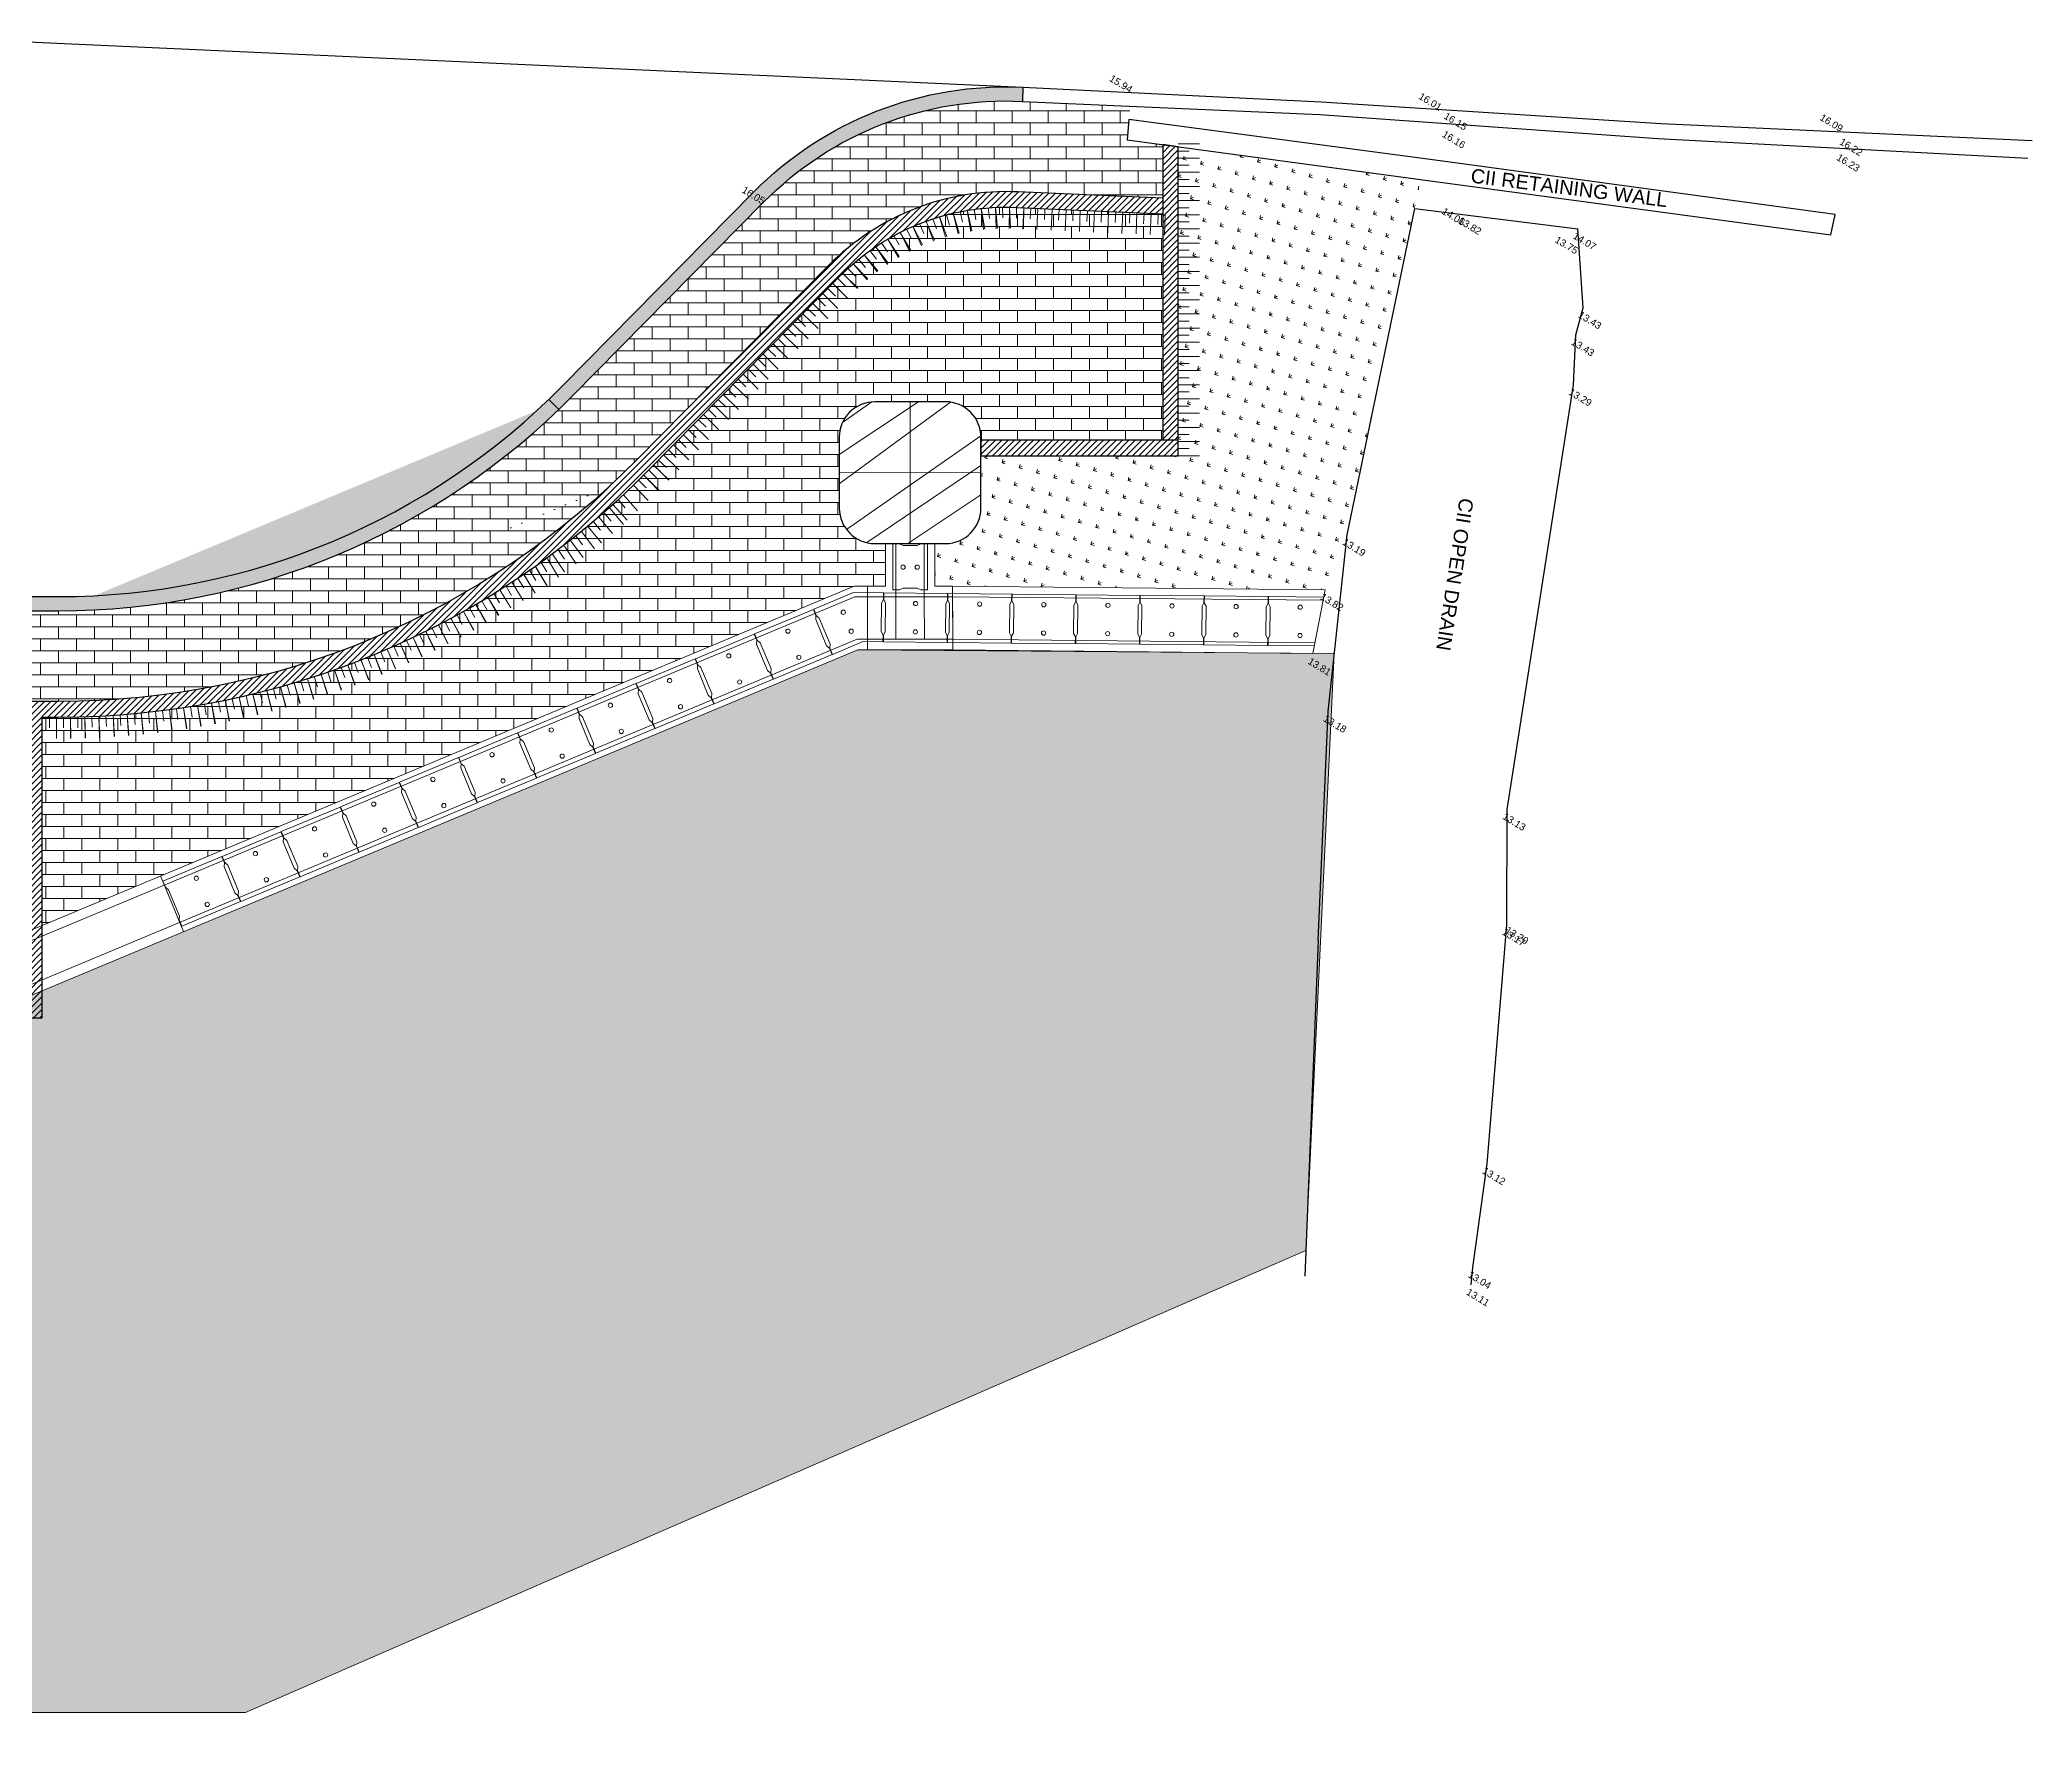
# Model space of a CAD drawing. Header units: millimetres. Extents: x -125260 to 100587, y -21016 to 10224.
# Drawn here: x 72466 to 100587, y -17776 to 6110 of the extents above; entities that cross this region are included whole.
import ezdxf

# ---------------------------------------------------------------- set-up
doc = ezdxf.new("R2010")
doc.units = ezdxf.units.MM
doc.header["$LTSCALE"] = 100
doc.header["$MEASUREMENT"] = 0
doc.linetypes.add('CENTER', pattern=[2, 1.25, -0.25, 0.25, -0.25])
doc.layers.get('Defpoints').update_dxf_attribs({"color": 6})
for name, color, linetype, lineweight in [('1', 1, 'Continuous', 18), ('2', 2, 'Continuous', 18), ('8', 251, 'Continuous', 0), ('AXIS', 10, 'CENTER', 5), ('CON-VIEW', 90, 'Continuous', 30), ('DIM', 35, 'Continuous', 9), ('HATCH', 8, 'Continuous', 9), ('trench cover', 74, 'Continuous', 0)]:
    doc.layers.add(name, color=color, linetype=linetype, lineweight=lineweight)
for name, color, linetype in [('4', 4, 'Continuous'), ('7', 7, 'Continuous'), ('Drainage', 7, 'Continuous')]:
    doc.layers.add(name, color=color, linetype=linetype)
doc.styles.add('Metro-Text', font='arial.ttf')
doc.styles.get("Standard").update_dxf_attribs({"font": 'arial.ttf'})
doc.dimstyles.new('Zoom_1_200', dxfattribs={"dimscale": 0.2, "dimtxt": 1.6, "dimasz": 1, "dimexe": 0.5, "dimexo": 1, "dimgap": 0.5, "dimtad": 3, "dimdec": 0, "dimlfac": 1000, "dimdsep": 46, "dimtxsty": 'Metro-Text', "dimcen": 0, "dimclrd": 8, "dimclre": 8, "dimclrt": 7, "dimadec": 0, "dimazin": 0, "dimtfac": 1, "dimtdec": 0, "dimtix": 1, "dimtmove": 1, "dimatfit": 3, "dimfxl": 1, "dimtfill": 1, "dimtfillclr": 11, "dimtolj": 1, "dimlwd": -1, "dimlwe": -1, "dimarcsym": 2})

# ---------------------------------------------------------------- blocks, each defined once
blk = doc.blocks.new('VD-15')
at = {"layer": 'HATCH', "ltscale": 0.5}
h = blk.add_hatch(dxfattribs=at)
h.set_pattern_fill('ANSI31', color=256, scale=0.1, angle=349.8311386906603, style=0)
h.set_pattern_definition([(34.83113869066037, (-605324.2970701968, -1193201.904166742), (-0.181343222383151, 0.2606163573064727), [])])
edge = h.paths.add_edge_path()
edge.add_line((-0.4998354932758957, -1.000013246200979), (0.5001645067241043, -1.000013246200979))
edge.add_arc((0.5001645069569349, -0.5000132462009788), 0.5, 270, 360)
edge.add_line((1.000164506956935, -0.5000132459681481), (1.000164506956935, 0.4999867540318519))
edge.add_arc((0.5001645069569349, 0.4999867540318519), 0.5, 0, 90)
edge.add_line((0.5001645069569349, 0.9999867540318519), (-0.4998354930430651, 0.9999867540318519))
edge.add_arc((-0.4998354932758957, 0.4999867539154366), 0.5, 90, 180)
edge.add_line((-0.9998354932758957, 0.4999867540318519), (-0.9998354932758957, -0.5000132459681481))
edge.add_arc((-0.4998354930430651, -0.5000132459681481), 0.5, 180, 270)
at = {"layer": 'AXIS', "ltscale": 2}
for p, q in [((1.565390266478062e-05, 0.9999867539736269), (1.565390266478062e-05, -1.000013246084598)), ((-0.9998354931594835, 2.102457654403955e-06), (1.000164506956935, -2.103033072298323e-06))]:
    blk.add_line(p, q, dxfattribs=at)
at = {"layer": 'CON-VIEW', "flags": 128}
blk.add_lwpolyline([(-0.4998354932758957, -1.000013246200979), (0.5001645069569349, -1.000013245968148, 0.4142135623730833), (1.000164506956935, -0.5000132459681481), (1.000164506956935, 0.4999867540318519, 0.4142135623730953), (0.5001645069569349, 0.9999867540318519), (-0.4998354932758957, 0.9999867539154366, 0.4142135623731064), (-0.9998354932758957, 0.4999867540318519), (-0.9998354930430651, -0.5000132459681481, 0.414213562373095)], format="xyb", close=True, dxfattribs=at)
blk = doc.blocks.new('*U24')
at = {"layer": '1', "flags": 128}
for points in [[(0, 0), (1.192092895507812e-06, -299.9999995231628)], [(100.0002810955048, 0.01450943946838379), (100.0002818107605, -152.9854900836945)], [(199.9999997615814, 0.008687376976013184), (200.0000007152557, -299.9913136959076)]]:
    blk.add_lwpolyline(points, dxfattribs=at)
blk = doc.blocks.new('*U22')
at = {"layer": '8'}
blk.add_lwpolyline([(0.02499999990686774, 0.3450953722931445), (0.02499999990686774, 0.2500953725539148), (0, 0.2000953723909333), (4.656612873077393e-10, -0.1999046159908175), (0.02500000013969839, -0.2499046159209684), (0.02500000037252903, -0.3449046158930287), (-0.8749999997671694, -0.3449046157766134), (-0.875, -0.2499046159209684), (-0.849999999627471, -0.1999046159908175), (-0.8500000000931323, 0.2000953725073487), (-0.875, 0.2500953725539148), (-0.8750000004656613, 0.3450953728752211)], close=True, dxfattribs=at)
for centre in [(-0.4250000000465661, 0.2000953727089899), (-0.4249999995809048, -0.199904615672761, 0.001919901624205502)]:
    blk.add_circle(centre, 0.02999999999999999, dxfattribs=at)
blk = doc.blocks.new('*U60')
blk.add_blockref('*U24', (-3.576278683395305e-07, -1.430511474687578e-06))
blk = doc.blocks.new('*U61')
at = {"rotation": 89.99999998747099}
for p in [(88535.00758882813, 4440.753544330597), (88535.00758878439, 4240.753544330597), (88535.00758874066, 4040.753544330597), (88535.00758869691, 3840.753544330597), (88535.00758865318, 3640.753544330597), (88535.00758860946, 3440.753544330597), (88535.00758856571, 3240.753544330597), (88535.00758852198, 3040.753544330597), (88535.00758847824, 2840.753544330597), (88535.00758843451, 2640.753544330597), (88535.00758839078, 2440.753544330597), (88535.00758834704, 2240.753544330597), (88535.00758830331, 2040.753544330597), (88535.00758825957, 1840.753544330597), (88535.00758821584, 1640.753544330597), (88535.0075881721, 1440.753544330597), (88535.00758812837, 1240.753544330597), (88535.00758808464, 1040.753544330597), (88535.0075880409, 840.7535443305969), (88535.00758799717, 640.7535443305969), (88535.00758795343, 440.7535443305969), (88535.0075879097, 240.7535443305969)]:
    blk.add_blockref('*U60', p, dxfattribs=at)
blk = doc.blocks.new('*D115')
at = {"layer": '4', "color": 8, "transparency": 16777216}
for p, q in [((79749.95934932053, 1131.597984881475), (79650.32485948011, 1033.314766613337)), ((79650.53650380872, 1033.242609297922), (79790.70813535515, 891.1437927825318)), ((79890.41188594038, 989.2144011985365), (79790.77739609996, 890.9311829303915))]:
    blk.add_line(p, q, dxfattribs=at)
for points in [[(79650.56023440602, 1033.266018054041), (79650.51277321143, 1033.219200541796), (79650.39605127201, 1033.3849928817)], [(79790.73186595245, 891.1672015386503), (79790.68440475786, 891.1203840264061), (79790.84858789186, 891.0014091987541)]]:
    blk.add_solid(points, dxfattribs=at)
at = {"layer": 'Defpoints', "color": 0, "transparency": 16777216}
for p in [(79750.1017329043, 1131.738437418186), (79890.55426952416, 989.3548537352472)]:
    blk.add_point(p, dxfattribs=at)
at = {"layer": '4', "color": 7, "transparency": 16777216, "insert": (79720.80982691265, 962.3781653426704), "char_height": 0.3200000000000001, "attachment_point": 5, "rotation": 314.6088224956918, "style": 'Metro-Text', "bg_fill": 3, "box_fill_scale": 1.25, "bg_fill_color": 256, "bg_fill_true_color": 13158600, "bg_fill_transparency": 0}
blk.add_mtext('\\A1;200000', dxfattribs=at)
at = {"layer": 'Defpoints', "color": 0, "transparency": 16777216}
blk.add_point((79790.84858789186, 891.0014091987541), dxfattribs=at)

msp = doc.modelspace()

# ---------------------------------------------------------------- hatches: boundary and pattern name
at = {"layer": '8'}
h = msp.add_hatch(dxfattribs=at)
h.set_pattern_fill('ACAD_ISO07W100', color=256, scale=19.99999999999999, angle=-61.06127451514627)
h.set_pattern_definition([(330.0960819394024, (8333.51334516643, -12494.72578787251), (49.85470196386791, 86.68626587928391), [9.999999999999922, -59.99999999999956])])
edge = h.paths.add_edge_path()
edge.add_arc((86099.03579635537, 447.6100535543519), 4800.000001829889, 87.20799686931151, 135.3997628451636)
edge.add_line((82681.32472472553, 3817.958855787001), (79990.11091771888, 1088.926419412535))
edge.add_arc((72727.47489339017, 8250.91762198211), 10200.00000104042, 269.9999996578779, 315.3997628344958, ccw=False)
edge.add_line((72727.47483261823, -1949.082377874933), (71500.02115640751, -1949.082365413447))
edge.add_line((71500.02115638214, -1949.082365500391), (71500.0298050186, -7693.416715369345))
edge.add_line((71500.02980491795, -7693.416715467407), (68200.3487458174, -7693.464118720125))
edge.add_line((68200.34874570477, -7693.464120341116), (68199.69349501477, -7493.468291535723))
edge.add_line((68199.69349498794, -7493.468291443249), (71299.82421585594, -7493.425409802245))
edge.add_line((71299.82421557783, -7493.425409529649), (71300.02115712196, -1749.082365460839))
edge.add_line((71300.02115767202, -1749.082363814872), (72727.47483321946, -1749.082375323665))
edge.add_arc((72727.47490154862, 8250.917622342939), 9999.999997668601, 269.9999996088079, 315.3997627854915)
edge.add_line((79847.70628879094, 1229.357612842345), (82538.92009651332, 3958.390054225652))
edge.add_arc((86099.03579683937, 447.610051590018), 5000.000002300244, 87.20799687126879, 135.3997628459726, ccw=False)
edge.add_line((86342.58761838856, 5441.674784596486), (86332.84554506032, 5241.912194717435))
h = msp.add_hatch(dxfattribs=at)
h.set_pattern_fill('GRASS', color=256, scale=9.999999999999998, angle=-61.09726401012235)
h.set_pattern_definition([(28.90273598987766, (-23095.35525536537, -2466.95216012001), (70.42626854434067, 244.0412684026174), [47.62499999999992, -311.5852447999995]), (343.9027359898776, (-23095.35525536537, -2466.95216012001), (70.4262685527254, 244.041268431672), [47.62499999999996, -206.3749999999998]), (73.90273598987763, (-23095.35525536537, -2466.95216012001), (-244.0412684316719, 70.42626855272536), [47.62499999999989, -206.3749999999995])])
edge = h.paths.add_edge_path()
edge.add_line((91957.32061767578, 4139.545755147934), (88535.02878837113, 4601.955310710662))
edge.add_line((88535.02878832817, 4601.955310702324), (88535.02875935801, 240.7528655882925))
edge.add_line((88535.02875947952, 240.7528655529022), (85749.79281178303, 240.7528836924503))
edge.add_line((85749.79281163216, 240.7528836727142), (85749.99778655084, -499.0350081849974))
edge.add_arc((85249.99780535698, -499.1735444068909), 500.000000153353, -89.98412490451278, 0.01587508407317273, ccw=False)
edge.add_line((85250.13634204865, -999.1735254526138), (85099.98749700349, -999.2151277144294))
edge.add_line((85099.98749685287, -999.2151277065277), (85100.15419809581, -1600.867112556614))
edge.add_line((85100.15419840813, -1600.867112517357), (85350.15418606854, -1600.79784421419))
edge.add_line((85350.15418577194, -1600.797844171524), (90834.7622703297, -1653.210898551763))
edge.add_line((90834.76227021217, -1653.210898518562), (90918.7612724253, -878.1409401789933))
edge.add_line((90918.76127243042, -878.1409401893616), (91957.32061762211, 4139.545755211784))
h = msp.add_hatch(dxfattribs=at)
h.set_pattern_fill('ANSI31', color=256, scale=20, angle=-31.15735682291228)
h.set_pattern_definition([(44.99999963163643, (-254.6674254672107, 7184.723108848091), (-44.90128031666837, 44.90128089402315), [])])
h.paths.add_polyline_path([(88315.02878837546, 4631.681034883077), (88315.02876053713, 470.5226125722984), (88535.02876032252, 460.906418544997), (88535.02878838868, 4601.955310779624)])
h = msp.add_hatch(dxfattribs=at)
h.set_pattern_fill('ANSI31', color=256, scale=20, angle=-3.683635801260421e-07)
h.set_pattern_definition([(44.99999963163643, (-24832.11798254402, 12020.20666450081), (-44.90128031666836, 44.90128089402315), [])])
edge = h.paths.add_edge_path()
edge.add_line((72279.9904104213, -7693.420955355454), (72280.02114683451, -3229.082372793284))
edge.add_line((72280.02114673812, -3229.082373379322), (72727.47482287392, -3229.082375485843))
edge.add_arc((72727.47489683473, 8250.917624914378), 11480.00000092787, 269.9999996306769, 315.3997628080025)
edge.add_line((80901.50053590801, 190.1667380578001), (83592.71434187217, 2919.199173158016))
edge.add_arc((86099.03579748477, 447.6100489709643), 3520.000004742709, 87.21702501682682, 135.399762866614, ccw=False)
edge.add_line((86269.94228697344, 3963.458597529447), (88315.02878363125, 3873.893158605202))
edge.add_line((88315.02878367054, 3873.893158189661), (88315.0287820581, 3653.682276001953))
edge.add_line((88315.02878125841, 3653.682274546067), (86259.77999740085, 3743.692773631552))
edge.add_arc((86099.03579452637, 447.6100507596275), 3300.00000278967, 87.20799684961902, 135.3997628227812)
edge.add_line((83749.35943271252, 2764.724855522509), (81058.14562656078, 35.69241808700099))
edge.add_arc((72727.4748965927, 8250.917625896574), 11700.00000174951, 269.9999996304371, 315.3997628074137, ccw=False)
edge.add_line((72727.47482108648, -3449.082375023223), (72500.02114563968, -3449.082373325))
edge.add_line((72500.02114562379, -3449.082373439509), (72499.99040995739, -7693.412512120363))
edge.add_line((72499.99040994639, -7693.412512205134), (72279.99041045492, -7693.420955373695))
h = msp.add_hatch(dxfattribs=at)
h.set_pattern_fill('ANSI31', color=256, scale=20, angle=-3.683635801260421e-07)
h.set_pattern_definition([(44.99999963163643, (0.02116936330276076, -0.0001102900714613497), (-44.90128031666836, 44.90128089402315), [])])
h.paths.add_polyline_path([(88535.02876032252, 460.906418544997), (85749.69807991359, 460.7528835268458), (85749.79281149284, 240.7528839102597), (88535.02875933025, 240.7528656951035)])

# ---------------------------------------------------------------- linework, layer by layer
msp.add_line((86342.58761814659, 5441.674785578682), (86333.85944301423, 5241.893177530204))
for points in [[(71300.02115773605, -1749.082363017718), (72727.4748330549, -1749.082374116231, 0.2007263095427756), (79847.70629026866, 1229.35762058571), (82538.92009745681, 3958.390060520265, -0.2134312583804889), (86342.58761814659, 5441.674785578682)], [(71500.02115614011, -1949.082364518254), (72727.47483261095, -1949.082373970014, 0.2007263095427756), (79990.11091788349, 1088.92642149399), (82681.32472452617, 3817.958857300633, -0.2134312583804891), (86332.8455449687, 5241.912196427118)], [(88315.0287830965, 3873.89315770095), (86269.94228697344, 3963.458597529447, 0.2133900716617141), (83592.71434202397, 2919.199175297283), (80901.50053590801, 190.1667380578001, -0.2007263095426863), (72727.47482296193, -3229.082375493308), (72280.02114673812, -3229.082373379322), (72280.02111656891, -7693.420957073104), (72500.02111655413, -7693.412510857626), (72500.02114562379, -3449.082373439509), (72727.47482108648, -3449.082375023223, 0.2007263095426865), (81058.14562692869, 35.69241975393379), (83749.35943271252, 2764.724855522509, -0.2134312583666592), (86259.77999784876, 3743.69277382869), (88315.02878125841, 3653.682274546067)]]:
    msp.add_lwpolyline(points, format="xyb")
for points in [[(86342.58761814659, 5441.674785578682), (90551.69104817559, 5236.40415328875), (95348.35451768423, 4930.985781576834), (100587.093501435, 4689.789279834658)], [(86333.85944301423, 5241.893177530204), (90534.2478055027, 5057.926901055907), (95303.19754743905, 4717.328395728196), (100526.9959668206, 4438.968808811798)], [(88315.02878837546, 4631.681034883077), (88315.02876053713, 470.5226125722984), (88535.02876032252, 460.906418544997), (88535.02878838868, 4601.955310779624), (88315.02878837546, 4631.681034883077)]]:
    msp.add_lwpolyline(points)
msp.add_lwpolyline([(88535.02876032252, 460.906418544997), (85749.69807991359, 460.7528835268458), (85749.79281149284, 240.7528839102597), (88535.02875933025, 240.7528656951035)], close=True)
at = {"layer": '1'}
msp.add_line((74167.43029856056, -5691.362049026007), (74495.36220631006, -6476.505526930734), dxfattribs=at)
at = {"layer": '2', "ltscale": 0.5}
for p, q in [((84399.98752408443, -999.4090771180345), (84549.98751823013, -999.3675183229498)), ((84399.98752408443, -999.4090771180345), (84400.15422499253, -1601.061062412162)), ((84549.98751823013, -999.3675183229498), (84949.987503032, -999.2566875040648)), ((84549.98751823013, -999.3675183229498), (84550.15421910022, -1601.019502758281)), ((84949.987503032, -999.2566875040648), (85099.98749679563, -999.2151268064044)), ((84949.987503032, -999.2566875040648), (84950.15420383806, -1600.90867273655)), ((85099.98749679563, -999.2151268064044), (85100.15419809512, -1600.86711122276)), ((84150.15423514988, -1601.130329634238), (84150.19579553689, -1751.130324603117)), ((84550.15421910022, -1601.019502758281), (84550.19578022728, -1751.019496502937)), ((84950.15420383806, -1600.90867273655), (84950.19576473508, -1750.908668013755)), ((85100.15419809512, -1600.86711122276), (85350.15418809906, -1600.797844655346)), ((85350.15418809906, -1600.797844655346), (85350.1957496129, -1750.797838912404)), ((84150.19579553689, -1751.130324603117), (84150.36203874755, -2351.130302419246)), ((84550.19578022728, -1751.019496502937), (84950.19576473508, -1750.908668013755)), ((84550.19578022728, -1751.019496502937), (84550.36202399546, -2351.019472705899)), ((84950.19576473508, -1750.908668013755), (85350.1957496129, -1750.797838912404)), ((84950.19576473508, -1750.908668013755), (84950.36200799319, -2350.908643908275)), ((85350.1957496129, -1750.797838912404), (85350.30657795977, -2150.797823194822)), ((85350.1957496129, -1750.797838912404), (85350.36199213556, -2350.797814640973)), ((84150.36203786745, -2351.130302722973), (84150.40359905383, -2501.130297060765)), ((85350.36199255512, -2350.797805421986), (85350.40355293054, -2500.797809856536))]:
    msp.add_line(p, q, dxfattribs=at)
at = {"layer": '2'}
msp.add_line((90606.42149067819, -1651.028785733972), (90433.59086182332, -2549.418243762804), dxfattribs=at)
at = {"layer": '2', "flags": 128}
for points in [[(68200.02114399089, -6593.86512547225), (68361.10502577483, -6593.46829782665), (72183.18816867357, -6520.126779059647), (83960.20425394076, -1601.182960304257), (84400.15422499253, -1601.061062412162)], [(85350.15418605882, -1600.797843421809), (90606.42149067819, -1651.028785733972)], [(68200.02114221736, -6743.865126650722), (68361.10502454938, -6743.468300172535), (72192.42549305447, -6669.949523358257), (83969.04568404917, -1751.180517680768), (84550.19578022728, -1751.019496502937)], [(85350.19574951779, -1750.805091296847), (90577.61638573659, -1800.760361945548)], [(68200.02113836861, -7343.865126919292), (68361.10502079068, -7343.468297987944), (72229.37477511753, -7269.240507921902), (84004.41137733115, -2351.170741636597), (85350.36199213556, -2350.797814640973)], [(68200.0211378714, -7493.86512552615), (68361.10502005866, -7493.468299517583), (72238.65682483834, -7419.062395808345), (84013.2652879548, -2501.168292567891), (85350.40355293054, -2500.797809856536)], [(85350.36200028597, -2350.834077041829), (90462.39596645886, -2399.686667366128)], [(85350.4035629383, -2500.841321643034), (90433.59086182332, -2549.418243762804)]]:
    msp.add_lwpolyline(points, dxfattribs=at)
at = {"layer": '4', "ltscale": 4, "flags": 128}
msp.add_lwpolyline([(71670.61858274382, 6109.999430268654), (86342.58761814657, 5441.674785578682)], dxfattribs=at)
at = {"layer": '7', "elevation": 16629.50000000001}
msp.add_lwpolyline([(97805.77139896338, 3643.892421568686), (92159.08239772389, 4411.104995512578), (87838.89001262866, 4985.134396866488), (87815.02878882588, 4699.23949795746), (92126.01736774345, 4116.751970207377), (97744.69577452165, 3358.294772426423), (97805.77139896338, 3643.892421568686)], dxfattribs=at)
at = {"layer": '8'}
msp.add_lwpolyline([(84505.13636678227, -1004.264534301532), (84600.13636653995, -1004.264535616327), (84650.1363660662, -1029.264535965805), (84850.13635498818, -1029.264534675924), (84900.13635488114, -1004.264536539966), (84995.13635476687, -1004.264536260453), (84995.13635066504, -1655.103941638197), (84900.13635072004, -1655.103941324574), (84850.13635109641, -1630.103939523164), (84650.13636248987, -1630.103938217682), (84600.1363616054, -1655.103939376131), (84505.13636208975, -1655.103939043416)], close=True, dxfattribs=at)
for points in [[(84085.63829364654, -2383.749937995162), (83654.92565675048, -2563.646247743454), (83618.31216803516, -2475.985241209681), (83622.11059754298, -2420.212739095849), (83467.94854538466, -2051.113764708338), (83425.60960127445, -2014.6115213749), (83388.9961125472, -1926.950512326497), (83950.49868760756, -1692.426994516281)], [(83950.49868760756, -1692.426994516281), (84373.28788634014, -1696.467334175657), (84372.38007070942, -1791.462997797993), (84346.90341481581, -1841.221814590797), (84343.08103341018, -2241.203539473121), (84367.60209316309, -2291.440156070516), (84366.69427837917, -2386.435817140096), (84085.63829364654, -2383.749937995162)], [(90453.7544360089, -2444.606135365379), (89801.4461220665, -2438.372421150852), (89802.35393707574, -2343.376759938837), (89827.83059385416, -2293.617941452248), (89831.65297539983, -1893.636217490246), (89807.13191487346, -1843.399599868048), (89808.03973001076, -1748.403937061899), (90586.25791583312, -1755.840895682981)], [(-73230.20852637291, -17500.20280218124), (75369.76525259018, -17500.20431089401), (90337.26889181137, -10978.82187712193), (90737.32031178474, -2552.32080078125), (84013.26528787613, -2501.168292760849), (72238.6568248272, -7419.06239593029), (71500.02111554146, -7433.235993742943), (71500.02111554146, -7493.355104088783), (71500.02111577988, -7693.353696584702), (68200.02111935616, -7693.475291728973), (68200.0211212635, -7493.475290775299), (7400.021113157272, -7496.115866184235)]]:
    msp.add_lwpolyline(points, dxfattribs=at)
for centre, radius in [((84650.13636423487, -1332.925161407737), 29.99999999999996), ((84850.13635191854, -1332.925163548265, 1.919901624205502), 29.99999999999996), ((83806.21870219326, -1969.271966448927, 1.919901624205501), 29.99999999999994), ((90256.63357017355, -1897.697497039917), 29.99999999999994), ((83918.10043810497, -2237.142259880842, 1.919901624205501), 29.99999999999994), ((90252.81118891263, -2297.679221452621, 1.919901624205501), 29.99999999999994)]:
    msp.add_circle(centre, radius, dxfattribs=at)
at = {"layer": 'Drainage'}
msp.add_line((91872.90670672778, 3731.709111650998, 13230.10000000002), (94172.90538446876, 3443.611229264934, 13111.5), dxfattribs=at)
at = {"layer": 'Drainage', "elevation": 16086.8}
for points in [[(90510.457280901, -6602.651538046135), (90648.71924829195, -3369.854590918578), (90918.76127272731, -878.1409387934837), (90918.76127272731, -878.1409387934837), (90918.76127272731, -878.1409387934837), (91872.90670672778, 3731.709111650998)], [(92667.2740954608, -11463.78863377235), (92690.65510183535, -11218.5032118723), (92892.57592628404, -9752.504076498444), (93172.27970048811, -6380.858808197605), (93179.1577274987, -4751.361788044393), (94111.60642022526, 1239.362955652003), (94147.17886428026, 1945.872414671176), (94247.42581667905, 2328.149207593699), (94172.90538446876, 3443.611229264934), (94172.90538446876, 3443.611229264934)], [(90510.457280901, -6602.651538046135), (90322.893127633, -11342.07250969828)]]:
    msp.add_lwpolyline(points, dxfattribs=at)

# ---------------------------------------------------------------- block references
for name, p in [('*U61', (0.02116975469107274, -0.0001094122999347746)), ('*U24', (72500.02114529171, -3449.082374910358)), ('*U24', (72700.02114565324, -3449.082376357692))]:
    msp.add_blockref(name, p)
for p, rotation in [((85166.06402406745, 3612.979490875907), 16.42253357208675), ((85359.50009854263, 3663.677054023661), 12.95006209078853), ((85555.65172566121, 3702.56531484914), 9.477590609490262), ((85753.79864392398, 3729.501476979116), 6.005119128192058), ((85953.21326198816, 3744.386629361368), 2.532647646893758), ((86153.16333700609, 3747.166117581597), 359.0601761655957), ((86353.01276112217, 3739.609607267019), 357.4923092736135), ((86552.82123218311, 3730.858908300695), 357.4923092736135), ((86752.62970384417, 3722.108211478975), 357.4923092736135), ((86952.43817550523, 3713.357514657313), 357.4923092736135), ((87152.24664699551, 3704.606815710024), 357.4923092736135), ((87352.05511826518, 3695.856118010532), 357.4923092736135), ((87551.86358984551, 3687.105421516171), 357.4923092736135), ((87751.67206142124, 3678.354723631695), 357.4923092736135), ((87951.48053308224, 3669.604026810033), 357.4923092736135), ((88151.28900469598, 3660.853328066703), 357.4923092736135), ((84433.47707886933, 3296.454410223581), 30.31241949727952), ((84609.08657512165, 3392.105142525805), 26.83994801598106), ((84790.16712114713, 3476.943775531079), 23.36747653468288), ((84976.05379452303, 3550.658785733103), 19.89500505338476), ((84101.22810818013, 3074.159966539417), 37.25736245987635), ((84263.98346448262, 3190.342804273649), 33.78489097857801), ((83657.3549467212, 2671.427463222586), 45.39976277528418), ((83798.29576335716, 2813.322484987671), 44.20230542247257), ((83945.80864211338, 2948.332514859678), 40.72983394117448), ((83516.9237470981, 2529.022835650423), 45.39976277528418), ((83236.06134641901, 2244.213579979318), 45.39976277528418), ((83376.49254681551, 2386.618206526677), 45.39976277528418), ((82955.19894630925, 1959.404323406809), 45.39976277528418), ((83095.63014593234, 2101.808950978972), 45.39976277528418), ((82674.33654540472, 1674.595067593444), 45.39976277528418), ((82814.7677459507, 1816.99969600077), 45.39976277528418), ((82393.47414487033, 1389.785812392074), 45.39976277528418), ((82533.90534553965, 1532.190441003419), 45.39976277528418), ((82112.6117448246, 1104.976556616719), 45.39976277528418), ((82253.0429451452, 1247.381184881669), 45.39976277528418), ((81831.74934460092, 820.167302620539), 45.39976277528418), ((81972.18054444474, 962.5719289448461), 45.39976277528418), ((81550.8869441638, 535.358045967354), 45.39976277528418), ((81691.31814421635, 677.7626735584927), 45.39976277528418), ((81270.02454315734, 250.5487902156892), 45.39976277528418), ((81410.45574361787, 392.9534175601439), 45.39976277528418), ((80988.86925726282, -33.97001705184812), 44.91864849716396), ((81129.59334345351, 108.1441629708861), 45.39976277528418), ((80846.04716085034, -173.9731410525856), 43.93923346297458), ((80356.40789608701, -628.9195479045738), 39.78240361848828), ((80553.3286939745, -446.5539828129695), 41.98040339459692), ((79955.60229344884, -956.3653588242014), 37.0591701773569), ((80202.71188167497, -756.8942917527747), 39.78240361848828), ((79703.95144799861, -1148.476359481283), 33.52190410554114), ((79301.04505521824, -1442.289401541522), 31.20683801851572), ((79458.46027378432, -1319.026776033978), 31.20683801851572), ((78789.58524888943, -1756.120803441445), 31.20683801851572), ((78960.66226851495, -1652.484969024488), 31.20683801851572), ((79130.85366191759, -1547.387185313914), 31.20683801851572), ((78268.65922289694, -2053.70639967738), 28.26859291594905), ((78443.98850158139, -1957.484415365907), 29.24800795013768), ((78617.64742449971, -1858.27955509926), 30.22742298432672), ((77733.16391373464, -2324.198331644584), 25.33034781338194), ((77913.19499558283, -2237.090149382013), 26.30976284757063), ((78091.7108196606, -2146.917389936221), 27.28917788176006), ((77184.50728418442, -2566.885401382984), 22.39210271081342), ((77368.7668193909, -2489.120052280196), 23.37151774500316), ((77551.67017746685, -2408.216482581105), 24.35093277919256), ((76434.98978458051, -2846.124025491474), 18.47444257405541), ((76624.1319017506, -2781.129519433656), 19.45385760824484), ((76812.13542198183, -2712.911468566104), 20.43327264243422), ((76998.94541092424, -2641.489807953534), 21.41268767662325), ((75474.14533539358, -3122.111941107374), 13.57736740311027), ((75668.1453427845, -3073.501007626706), 14.55678243729934), ((75861.28609152781, -3021.581096955284), 15.53619747148836), ((76053.51114623781, -2966.367380134296), 16.51561250567772), ((76244.76433864792, -2907.875992097077), 17.49502753986677), ((73898.05937186905, -3390.376633704116), 5.742047129597328), ((74096.87514211753, -3368.666834372736), 6.721462163786365), ((74295.29077635103, -3343.561810418847), 7.700877197975762), ((74493.24829697088, -3315.068901844497), 8.680292232165167), ((74690.68986243059, -3283.196430255834), 9.659707266353823), ((74887.55777916181, -3247.953708859568), 10.63912230054252), ((75083.79452299015, -3209.351039530418), 11.61853733473153), ((75279.34275519717, -3167.399696611858), 12.59795236892089), ((72900.0148906552, -3447.81008321495), 0.8449719586514803), ((73099.9581956086, -3443.151650968764), 1.824386992840886), ((73299.79266126375, -3435.076231111074), 2.803802027030236), ((73499.45989631102, -3423.586183864798), 3.783217061219245), ((73698.90155863223, -3408.684867078031), 4.762632095408283)]:
    msp.add_blockref('*U24', p, dxfattribs=dict(rotation=rotation))
at = {"layer": 'DIM', "ltscale": 0.5, "xscale": 999.9999999999995, "yscale": 999.9999999999995, "zscale": 999.9999999999995, "rotation": 0.01587506976783314}
msp.add_blockref('VD-15', (84749.69477813996, 0.701101882092189), dxfattribs=at)
at = {"layer": 'trench cover'}
for p, xscale, yscale, zscale, rotation in [((83494.31521693114, -2256.948539394711), 999.9999999999997, 999.9999999999997, 999.9999999999997, 22.66889423595414), ((85249.9499909761, -2049.956187363656), 999.9999999999995, 999.9999999999995, 999.9999999999995, 359.4524757848765), ((86154.90866975268, -2058.604323233129), 999.9999999999995, 999.9999999999995, 999.9999999999995, 359.4524757848765), ((87059.86734839182, -2067.25246347714), 999.9999999999995, 999.9999999999995, 999.9999999999995, 359.4524757848765), ((87964.82602704034, -2075.900600940862), 999.9999999999995, 999.9999999999995, 999.9999999999995, 359.4524757848765), ((88869.7847053094, -2084.548741796927), 999.9999999999995, 999.9999999999995, 999.9999999999995, 359.4524757848765), ((89774.74338409063, -2093.19687627611), 999.9999999999995, 999.9999999999995, 999.9999999999995, 359.4524757848765), ((82659.22876136473, -2605.74018512672), 999.9999999999997, 999.9999999999997, 999.9999999999997, 22.66889423595414), ((81824.14230669974, -2954.531830289401), 999.9999999999997, 999.9999999999997, 999.9999999999997, 22.66889423595414), ((80989.05586507448, -3303.323512868315), 999.9999999999997, 999.9999999999997, 999.9999999999997, 22.66889423595414), ((80153.96941043084, -3652.115157765278), 999.9999999999997, 999.9999999999997, 999.9999999999997, 22.66889423595414), ((79318.88295526776, -4000.906805134262), 999.9999999999997, 999.9999999999997, 999.9999999999997, 22.66889423595414), ((78483.79649975596, -4349.698452849581), 999.9999999999997, 999.9999999999997, 999.9999999999997, 22.66889423595414), ((77648.7100558173, -4698.490124278644), 999.9999999999997, 999.9999999999997, 999.9999999999997, 22.66889423595414), ((76813.62360049758, -5047.281769602618), 999.9999999999997, 999.9999999999997, 999.9999999999997, 22.66889423595414), ((75978.53714539853, -5396.073416174448), 999.9999999999997, 999.9999999999997, 999.9999999999997, 22.66889423595414), ((75143.45069027806, -5744.865063011937), 999.9999999999997, 999.9999999999997, 999.9999999999997, 22.66889423595414)]:
    msp.add_blockref('*U22', p, dxfattribs=dict(at, xscale=xscale, yscale=yscale, zscale=zscale, rotation=rotation))

# ---------------------------------------------------------------- texts
at = {"layer": '8'}
for s, height, rotation, p in [('15.94', 99.99999999999999, 328.8426431781967, (87550.78023151113, 5537.285351657891, 15937.30000000003)), ('16.01', 99.99999999999999, 328.8426431781967, (91916.7104514188, 5285.612838462519, 16014.00000000001)), ('16.15', 99.99999999999999, 328.8426431781967, (92272.8175511006, 5006.787787944369, 16152.00000000001)), ('16.16', 99.99999999999999, 328.8426431781967, (92249.15157913163, 4750.455541234754, 16160.90000000005)), ('16.09', 99.99999999999999, 328.8426431781967, (97579.90662712438, 4985.980989396165, 16087.30000000003)), ('16.22', 99.99999999999999, 328.8426431781967, (97857.70969685345, 4643.228856391739, 16216.30000000001)), ('CII RETAINING WALL', 200, 352.8156660425058, (92654.10732417132, 4096.697047824913)), ('16.23', 99.99999999999999, 328.8426431781967, (97815.7788658601, 4423.118328791985, 16225.1)), ('16.05', 99.99999999999999, 328.8426431781967, (82364.51471226118, 3963.092871583474, 16046.90000000001)), ('14.06', 99.99999999999999, 328.8426431781967, (92244.70491233378, 3662.871780263784, 14065.00000000003)), ('13.82', 99.99999999999999, 328.8426431781967, (92476.9012952853, 3531.833275676297, 13823.00000000003)), ('14.07', 99.99999999999999, 328.8426431781967, (94095.29684627018, 3315.248790054524, 14067.30000000003)), ('13.75', 99.99999999999999, 328.8426431781967, (93841.03683869392, 3260.970821683004, 13752.20000000003)), ('13.43', 99.99999999999999, 328.8426431781967, (94169.81727881721, 2199.786771244428, 13432.50000000003)), ('13.43', 99.99999999999999, 328.8426431781967, (94069.5703268265, 1817.509978075221, 13427.60000000003)), ('13.29', 99.99999999999999, 328.8426431781967, (94033.99788304427, 1111.000521119917, 13285.70000000001)), ('CII OPEN DRAIN', 200, 261.2166123429415, (92506.83251430883, -346.4493579623522)), ('13.19', 99.99999999999999, 328.8426431781967, (90841.1527349675, -1006.503375204455, 13191.20000000001)), ('13.82', 99.99999999999999, 328.8426431781967, (90528.81295344254, -1779.39121828269, 13819.80000000003)), ('13.81', 99.99999999999999, 328.8426431781967, (90353.81086444212, -2689.068127586797, 13809.80000000003)), ('13.18', 99.99999999999999, 328.8426431781967, (90571.11071110624, -3498.217026840837, 13178.20000000003)), ('13.13', 99.99999999999999, 328.8426431781967, (93101.54918987895, -4879.72422537586, 13130.00000000003)), ('13.17', 99.99999999999999, 328.8426431781967, (93094.67116289437, -6509.22124387318, 13165.30000000003)), ('13.20', 99.99999999999999, 328.8426431781967, (93139.95042824649, -6482.843259708199, 13195.30000000003)), ('13.12', 99.99999999999999, 328.8426431781967, (92814.96738867837, -9880.866509659332, 13119.00000000002)), ('13.11', 99.99999999999999, 328.8426431781967, (92589.66555826573, -11592.15107247495, 13111.5)), ('13.04', 99.99999999999999, 328.8426431781967, (92613.04656438631, -11346.8656470782, 13042.10000000003))]:
    msp.add_text(s, height=height, rotation=rotation, dxfattribs=at).set_placement(p)

# ---------------------------------------------------------------- next in the draw order: dimensions: what is measured, and where the dimension line sits
at = {"layer": '4'}
dim = msp.add_aligned_dim(p1=(79750.1017329043, 1131.738437418186), p2=(79890.55426952415, 989.3548537352472), distance=-140.052215269706, dimstyle='Zoom_1_200', dxfattribs=at)
dim.commit()
dim.dimension.update_dxf_attribs({"geometry": '*D115', "text_midpoint": (79720.80982691265, 962.3781653426704)})

# ---------------------------------------------------------------- next in the draw order: hatches: boundary and pattern name
at = {"layer": '8'}
h = msp.add_hatch(dxfattribs=at)
h.set_pattern_fill('AR-BRSTD', color=256, scale=2.5, angle=-3.683635941594607e-07)
h.set_pattern_definition([(359.9999996316363, (-26839.84222340584, 10186.70253312588), (1.088806753685126e-06, 169.3545), []), (89.99999963163644, (-26839.84222340584, 10186.70253312588), (-253.9999989111932, 169.354501633006), [169.3545000000001, -169.3545000000001])])
edge = h.paths.add_edge_path()
edge.add_line((87854.75998902321, 5175.281618833542), (87815.02878843786, 4699.239498255098))
edge.add_line((87815.02878928185, 4699.239497900009), (88315.0287888475, 4631.681034282195))
edge.add_line((88315.02878856659, 4631.681034803391), (88315.0287834618, 3873.893157342449))
edge.add_line((88315.02878332138, 3873.893157839775), (86269.94228692193, 3963.458597215595))
edge.add_arc((86099.03579568863, 447.6100506782532), 3520.000003484439, 87.21702498324767, 135.399762836723)
edge.add_line((83592.71434235573, 2919.199175238609), (80901.50053634567, 190.1667379943028))
edge.add_arc((72727.47489619255, 8250.9176248312), 11480.0000014143, 269.99999963414473, 315.3997628108697, ccw=False)
edge.add_line((72727.47482299805, -3229.082375645638), (72280.02114674076, -3229.082373234549))
edge.add_line((72280.02114677429, -3229.08237349987), (72280.02111714106, -7693.416730680503))
edge.add_line((72280.02111697197, -7693.416731476784), (71499.82421323285, -7693.416726227944))
edge.add_line((71499.82421326637, -7693.416725039482), (71500.02115600425, -1949.082364572547))
edge.add_line((71500.02115607262, -1949.082364678383), (72727.47483259067, -1949.082374083275))
edge.add_arc((72727.47489571571, 8250.917624950409), 10200.0000002388, 269.9999996436013, 315.3997628203458)
edge.add_line((79990.11091780663, 1088.926421284676), (82681.32472451517, 3817.958857248414))
edge.add_arc((86099.03579616547, 447.6100543737411), 4800.000001787283, 87.20799686992592, 135.3997628461961, ccw=False)
edge.add_line((86332.84554481506, 5241.912196397781), (87854.75998948331, 5175.281620236892))
h = msp.add_hatch(dxfattribs=at)
h.set_pattern_fill('AR-BRSTD', color=256, scale=2.5, angle=-3.683635941594607e-07)
h.set_pattern_definition([(359.9999996316363, (-29049.007553339, 4153.63856112957), (1.088806753685126e-06, 169.3545), []), (89.99999963163644, (-29049.007553339, 4153.63856112957), (-253.9999989111932, 169.354501633006), [169.3545000000001, -169.3545000000001])])
edge = h.paths.add_edge_path()
edge.add_line((84399.98752427101, -999.409077167511), (84400.15422528112, -1601.061062134013))
edge.add_line((84400.15422534943, -1601.061062455177), (83960.20425419058, -1601.182960205631))
edge.add_line((83960.20425415039, -1601.182960391045), (72500.02112586124, -6387.794148372894))
edge.add_line((72500.02112555504, -6387.794149041176), (72500.02114561261, -3449.082374738529))
edge.add_line((72500.0211455822, -3449.08237349987), (72727.4748209361, -3449.082375195037))
edge.add_arc((72727.47489452362, 8250.917626738548), 11700.00000311652, 269.9999996398234, 315.3997628165484)
edge.add_line((81058.14562702179, 35.69241964817047), (83749.35943279901, 2764.724855379078))
edge.add_arc((86099.03579378128, 447.6100507974625), 3300.000002310182, 87.20799683415288, 135.3997628073917, ccw=False)
edge.add_line((86259.77999782562, 3743.69277369976), (88315.02878184678, 3653.682274757972))
edge.add_line((88315.02878141403, 3653.68227481842), (88315.02876001768, 470.5226118257269))
edge.add_line((88315.02876067162, 470.5226125717163), (85749.73185619205, 460.7528862216495))
edge.add_arc((85248.89038825035, 498.5604264736176), 502.2664490794833, 355.6830415496341, 449.9210822120802)
edge.add_line((85249.58219742775, 1000.826397776604), (84249.5822356102, 1000.549325495263))
edge.add_arc((84249.72077131271, 500.5493456125259), 499.9999999417793, 90.01587506309589, 180.0158750630992)
edge.add_line((83749.72079086304, 500.410808801651), (83749.99786337721, -499.5891528994907))
edge.add_arc((84249.99784421921, -499.4506169557571), 499.9999999999936, 180.0158750430867, 270.0158750430871)
edge.add_line((84250.1363799572, -999.4505971670151), (84399.98752401609, -999.4090777909951))
h = msp.add_hatch(dxfattribs=at)
h.set_pattern_fill('GRASS', color=256, scale=10, angle=298.9)
h.set_pattern_definition([(28.89999999999996, (0, 0), (70.437921930418, 244.0379051269747), [47.625, -311.5852448]), (343.9, (0, 0), (70.43792193880407, 244.0379051560289), [47.625, -206.375]), (73.89999999999996, (0, 0), (-244.0379051560288, 70.43792193880408), [47.62499999999998, -206.3749999999999])])
edge = h.paths.add_edge_path()
edge.add_line((84013.26528787613, -2501.168292760849), (72238.6568248272, -7419.06239593029))
edge.add_line((72238.6568248272, -7419.06239593029), (71500.02111554146, -7433.235993742943))
edge.add_line((71500.02111554146, -7433.235993742943), (71500.02111554146, -7493.355104088783))
edge.add_line((71500.02111554146, -7493.355104088783), (71500.02111577988, -7693.353696584702))
edge.add_line((71500.02111577988, -7693.353696584702), (68200.02111935616, -7693.475291728973))
edge.add_line((68200.02111935616, -7693.475291728973), (68200.0211212635, -7493.475290775299))
edge.add_line((68200.0211212635, -7493.475290775299), (7400.021113157272, -7496.115866184235))
edge.add_line((7400.021113157272, -7496.115866184235), (7400.02109336853, -11050.0001680851))
edge.add_line((7400.02109336853, -11050.0001680851), (-38314.97889947891, -11049.99986755848))
edge.add_line((-38314.97889947891, -11049.99986755848), (-38314.97887969017, -7498.147111773491))
edge.add_line((-38314.97887969017, -7498.147111773491), (-72438.87891340256, -7499.583283185959))
edge.add_line((-72438.87891340256, -7499.583283185959), (-72438.878937006, -11000.20302522182))
edge.add_line((-72438.878937006, -11000.20302522182), (-119747.7458276749, -11000.20261752605))
edge.add_line((-119747.7458276749, -11000.20261752605), (-119747.7458200455, -10500.20261287689))
edge.add_line((-119747.7458200455, -10500.20261287689), (-119747.7457618713, -1000.202613949776))
edge.add_line((-119747.7457618713, -1000.202613949776), (-119314.2249376621, -996.3068087092943))
edge.add_arc((-119249.4961795634, -500.5143218379377), 500.000002163096, 179.9999992584559, 262.56175464530475, ccw=False)
edge.add_line((-119749.4961817265, -500.514315366745), (-119749.4961764084, 499.4856820454916))
edge.add_arc((-119249.4961799447, 499.4856761139198), 499.9999964636227, 84.26082891836921, 179.9999993202919, ccw=False)
edge.add_line((-119199.4961750507, 996.9793906211853), (-119199.496165514, 2399.485680103302))
edge.add_line((-119199.496165514, 2399.485680103302), (-117799.4961624146, 2399.485674977303))
edge.add_line((-117799.4961624146, 2399.485674977303), (-117799.4961657524, 2049.512160778046))
edge.add_line((-117799.4961657524, 2049.512160778046), (-113341.225207639, 2049.512129419654))
edge.add_arc((-115647.8087369163, 849.5121491730206), 2600.062985799594, 27.48570364628458, 90.3988013827072)
edge.add_line((-115665.9060618877, 3449.512152433395), (-116106.6570737362, 3449.512151837349))
edge.add_line((-116106.6570737362, 3449.512151837349), (-116106.6570736925, 3649.512148547674))
edge.add_arc((-114487.0617520463, -6997.906590589138), 10769.89390906058, 98.64904924634347, 270.0860920751314)
edge.add_line((-114470.8790214062, -17767.78834164143), (-88510.37006855011, -17776.21907544136))
edge.add_line((-88510.37006855011, -17776.21907544136), (-73230.20852637291, -17500.20280218124))
edge.add_line((-73230.20852637291, -17500.20280218124), (75369.76525259018, -17500.20431089401))
edge.add_line((75369.76525259018, -17500.20431089401), (90337.26889181137, -10978.82187712193))
edge.add_line((90337.26889181137, -10978.82187712193), (90737.32031178474, -2552.32080078125))
edge.add_line((90737.32031178474, -2552.32080078125), (84013.26528787613, -2501.168292760849))

doc.saveas('drawing.dxf')
